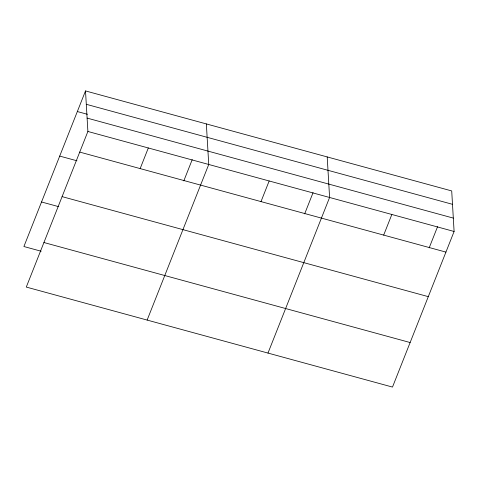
<?xml version="1.0" encoding="UTF-8"?>
<svg xmlns="http://www.w3.org/2000/svg" width="478" height="478" viewBox="0 0 478 478"><rect width="100%" height="100%" fill="white"/><g stroke="black" fill="none" stroke-linecap="round" stroke-linejoin="round"><path stroke-width="0.72" d="M85.508 90.922L87.892 131.468L26.29 287.069L392.492 387.078L454.1 231.477L451.71 190.931L85.508 90.922L23.9 246.523L41.162 251.237M140.156 168.597L148.317 147.971M183.809 180.869L192.222 159.628M147.134 320.069L208.743 164.474L206.353 123.927M261 201.596L269.168 180.971M304.659 213.875L313.066 192.628M267.985 353.075L329.593 197.474L327.203 156.927M383.679 235.104L391.846 214.479M429.166 247.879L437.579 226.632M86.297 104.3L452.499 204.315M77.34 111.547L87.408 114.296M87.104 118.09L453.311 218.099M87.892 131.468L454.1 231.477M79.73 152.094L445.932 252.103M59.702 156.085L76.97 160.799M62.092 196.631L428.3 296.647M41.538 201.979L58.8 206.693M43.922 242.525L410.13 342.535"/></g></svg>
